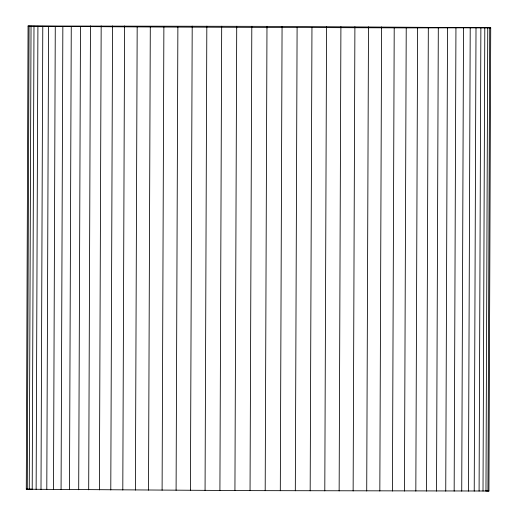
<?xml version="1.0" encoding="UTF-8"?>
<svg xmlns="http://www.w3.org/2000/svg" width="517" height="517" viewBox="0 0 517 517"><rect width="100%" height="100%" fill="white"/><g stroke="black" fill="none" stroke-linecap="round" stroke-linejoin="round"><path stroke-width="0.78" d="M26.283 489.231L28.067 25.992L266.953 26.373L490.717 27.769L488.933 491.008L250.047 490.627L26.283 489.231L31.466 489.114M27.278 489.269L29.062 26.07L28.067 26.024M29.256 489.315L31.039 26.108L29.062 26.07M32.209 489.36L33.993 26.16L31.039 26.108M36.132 489.412L37.915 26.205L33.993 26.16M40.998 489.463L42.782 26.264L37.915 26.205M46.795 489.521L48.579 26.315L42.782 26.264M53.497 489.58L55.274 26.373L48.579 26.315M61.071 489.638L62.848 26.438L55.274 26.373M69.485 489.702L71.262 26.496L62.848 26.438M78.7 489.767L80.484 26.561M88.691 489.832L90.462 25.869M99.4 489.896L101.17 25.889M110.787 489.967L112.557 25.908M124.565 27.543L124.571 25.928M122.8 490.032L124.584 26.832L71.262 26.496M135.396 490.103L137.179 26.897M148.515 490.168L150.292 26.968M162.099 490.239L163.876 27.039L124.584 26.832M176.09 490.303L177.874 27.104M190.43 490.374L192.201 26.108M205.062 490.439L206.826 26.154M219.912 490.504L221.683 26.205M236.689 27.873L236.696 26.257M234.931 490.568L236.715 27.362M250.047 490.627L251.811 26.315M266.953 27.989L266.953 26.373M265.189 490.685L266.972 27.485M280.304 490.743L282.069 26.432M295.317 490.795L297.101 27.595M310.174 490.846L311.958 27.64M324.799 490.892L326.57 26.626M339.146 490.937L340.91 26.697M353.137 490.976L354.901 26.761M366.721 491.008L368.485 26.832M379.833 491.04L381.604 26.897M392.429 491.072L394.212 27.866M404.443 491.092L406.226 27.892L490.717 27.808M415.83 491.111L417.613 27.912M426.538 491.131L428.322 27.931M436.522 491.144L438.306 27.937M445.744 491.15L447.528 27.944M454.159 491.15L455.942 27.95M461.733 491.15L463.516 27.944M468.428 491.144L470.212 27.937M474.225 491.131L476.008 27.931M479.091 491.111L480.875 27.912M483.014 491.092L484.797 27.892M485.967 491.072L487.751 27.866M487.945 491.04L489.722 27.84M406.226 27.892L163.876 27.039M485.961 490.892L488.933 491.008"/></g></svg>
